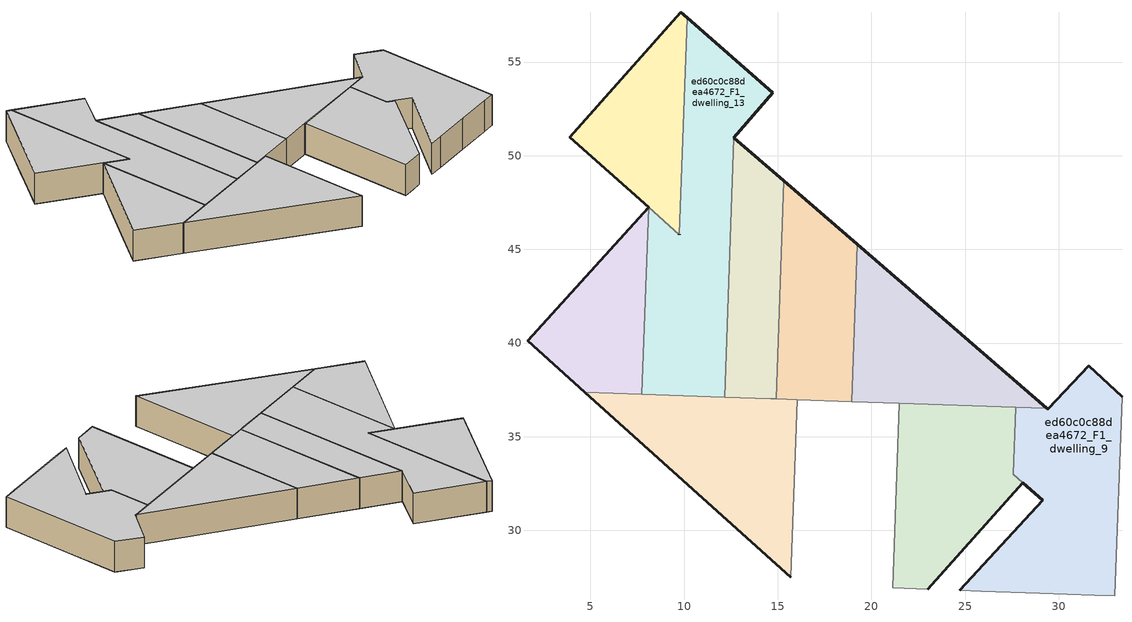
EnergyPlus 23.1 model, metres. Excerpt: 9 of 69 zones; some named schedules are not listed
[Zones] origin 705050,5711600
ed60c0c88dea4672_F1_dwelling_11
 floor to ed60c0c88dea4672_F0_dwelling_12 (EU_floor_Construction): 7.75,37.28 7.81,38.87 3.71,42.42 1.65,40.14 4.71,37.38 z3
 floor to ed60c0c88dea4672_F0_dwelling_13 (EU_floor_Construction): 7.81,38.87 7.95,42.99 5.87,44.8 3.71,42.42 z3
 floor adiabatic (EU_floor_Construction): 7.95,42.99 8.1,47.26 5.87,44.8 z3
 wall outside (EU_wall_Construction): 4.71,37.38 1.65,40.14 8.1,47.26 z3:6
 wall to ed60c0c88dea4672_F1_dwelling_13 (EU_wall_Construction): 8.1,47.26 7.75,37.28 z3:6
 wall to ed60c0c88dea4672_F1_dwelling_6 (EU_wall_Construction): 7.75,37.28 4.71,37.38 z3:6
 ceiling to ed60c0c88dea4672_F2_dwelling_11 (EU_floor_Construction): 8.1,47.26 7.75,37.28 4.71,37.38 1.65,40.14 z6
ed60c0c88dea4672_F1_dwelling_12
 floor to ed60c0c88dea4672_F0_dwelling_15 (EU_floor_Construction): 9.75,45.83 9.84,48.37 5.17,52.42 3.9,51 8.27,47.11 z3
 floor to ed60c0c88dea4672_F0_dwelling_16 (EU_floor_Construction): 9.84,48.37 9.96,51.68 6.89,54.35 5.17,52.42 z3
 floor to ed60c0c88dea4672_F0_dwelling_14 (EU_floor_Construction): 9.75,45.8 9.75,45.83 8.27,47.11 z3
 floor to ed60c0c88dea4672_F0_dwelling_17 (EU_floor_Construction): 9.96,51.68 10.16,57.37 9.83,57.66 6.89,54.35 z3
 wall outside (EU_wall_Construction): 8.1,47.26 3.9,51 9.83,57.66 10.16,57.37 z3:6; 9.75,45.79,6 9.75,45.8,3 9.75,45.79,3
 wall to ed60c0c88dea4672_F1_dwelling_13 (EU_wall_Construction): 10.16,57.37 9.75,45.8 / 9.75,45.79 8.1,47.26 z3:6
 ceiling to ed60c0c88dea4672_F2_dwelling_12 (EU_floor_Construction): 10.16,57.37 9.75,45.8 3.9,51 9.83,57.66 z6
ed60c0c88dea4672_F1_dwelling_13
 floor to ed60c0c88dea4672_F0_dwelling_13 (EU_floor_Construction): 12.16,37.12 12.24,39.28 7.95,42.99 7.81,38.87 9.72,37.21 z3
 floor to ed60c0c88dea4672_F0_dwelling_17 (EU_floor_Construction): 12.6,49.4 12.65,50.97 14.74,53.37 10.16,57.37 9.96,51.68 z3
 floor to ed60c0c88dea4672_F0_dwelling_12 (EU_floor_Construction): 9.72,37.21 7.81,38.87 7.75,37.28 z3
 floor to ed60c0c88dea4672_F0_dwelling_16 (EU_floor_Construction): 12.48,46.08 12.6,49.4 9.96,51.68 9.84,48.37 z3
 floor to ed60c0c88dea4672_F0_dwelling_14 (EU_floor_Construction): 12.24,39.28 12.39,43.54 9.75,45.83 9.75,45.79 8.1,47.26 7.95,42.99 z3
 floor to ed60c0c88dea4672_F0_dwelling_15 (EU_floor_Construction): 12.39,43.54 12.48,46.08 9.84,48.37 9.75,45.83 z3
 wall outside (EU_wall_Construction): 10.16,57.37 14.74,53.37 12.65,50.97 z3:6; 9.75,45.79,6 9.75,45.8,3 9.75,45.8,6
 wall to ed60c0c88dea4672_F1_dwelling_14 (EU_wall_Construction): 12.65,50.97 12.16,37.12 z3:6
 wall to ed60c0c88dea4672_F1_dwelling_6 (EU_wall_Construction): 12.16,37.12 7.75,37.28 z3:6
 ceiling to ed60c0c88dea4672_F2_dwelling_13 (EU_floor_Construction): 14.74,53.37 12.65,50.97 12.16,37.12 7.75,37.28 8.1,47.26 9.75,45.79 10.16,57.37 z6
ed60c0c88dea4672_F1_dwelling_14
 floor to ed60c0c88dea4672_F0_dwelling_14 (EU_floor_Construction): 14.92,37.02 15.07,41.22 12.39,43.54 12.24,39.28 14.84,37.02 z3
 floor to ed60c0c88dea4672_F0_dwelling_16 (EU_floor_Construction): 15.16,43.76 15.28,47.07 12.6,49.4 12.48,46.08 z3
 floor to ed60c0c88dea4672_F0_dwelling_13 (EU_floor_Construction): 14.84,37.02 12.24,39.28 12.16,37.12 14.62,37.03 z3
 floor to ed60c0c88dea4672_F0_dwelling_15 (EU_floor_Construction): 15.07,41.22 15.16,43.76 12.48,46.08 12.39,43.54 z3
 floor to ed60c0c88dea4672_F0_dwelling_17 (EU_floor_Construction): 15.28,47.07 15.33,48.65 12.65,50.97 12.6,49.4 z3
 wall outside (EU_wall_Construction): 12.65,50.97 15.33,48.65 z3:6
 wall to ed60c0c88dea4672_F1_dwelling_15 (EU_wall_Construction): 15.33,48.65 14.92,37.02 z3:6
 wall to ed60c0c88dea4672_F1_dwelling_6 (EU_wall_Construction): 14.92,37.02 14.62,37.03 12.16,37.12 z3:6
 ceiling to ed60c0c88dea4672_F2_dwelling_14 (EU_floor_Construction): 15.33,48.65 14.92,37.02 14.62,37.03 12.16,37.12 12.65,50.97 z6
ed60c0c88dea4672_F1_dwelling_15
 floor to ed60c0c88dea4672_F0_dwelling_16 (EU_floor_Construction): 19.06,40.37 19.18,43.69 15.28,47.07 15.16,43.76 z3
 floor to ed60c0c88dea4672_F0_dwelling_15 (EU_floor_Construction): 18.54,38.21 19.01,38.75 19.06,40.37 15.16,43.76 15.07,41.22 z3
 floor to ed60c0c88dea4672_F0_dwelling_10 (EU_floor_Construction): 18.97,37.83 19.01,38.75 18.54,38.21 z3
 floor to ed60c0c88dea4672_F0_dwelling_17 (EU_floor_Construction): 19.18,43.69 19.24,45.27 15.33,48.65 15.28,47.07 z3
 floor to ed60c0c88dea4672_F0_dwelling_9 (EU_floor_Construction): 18.94,36.88 18.97,37.83 18.54,38.21 17.43,36.93 z3
 floor to ed60c0c88dea4672_F0_dwelling_14 (EU_floor_Construction): 17.43,36.93 18.54,38.21 15.07,41.22 14.92,37.02 z3
 wall outside (EU_wall_Construction): 15.33,48.65 19.24,45.27 z3:6
 wall to ed60c0c88dea4672_F1_dwelling_16 (EU_wall_Construction): 19.24,45.27 18.94,36.88 z3:6
 wall to ed60c0c88dea4672_F1_dwelling_7 (EU_wall_Construction): 18.94,36.88 16.04,36.98 z3:6
 wall to ed60c0c88dea4672_F1_dwelling_6 (EU_wall_Construction): 16.04,36.98 14.92,37.02 z3:6
 ceiling to ed60c0c88dea4672_F2_dwelling_15 (EU_floor_Construction): 19.24,45.27 18.94,36.88 14.92,37.02 15.33,48.65 z6
ed60c0c88dea4672_F1_dwelling_16
 floor to ed60c0c88dea4672_F0_dwelling_17 (EU_floor_Construction): 21.53,41.65 22.34,42.59 19.24,45.27 19.18,43.69 z3
 floor to ed60c0c88dea4672_F0_dwelling_10 (EU_floor_Construction): 25.74,36.64 20.85,40.87 19.01,38.75 18.97,37.83 20.12,36.84 z3
 floor to ed60c0c88dea4672_F0_dwelling_11 (EU_floor_Construction): 29.36,36.51 22.34,42.59 20.85,40.87 25.74,36.64 z3
 floor to ed60c0c88dea4672_F0_dwelling_16 (EU_floor_Construction): 19.84,39.7 21.53,41.65 19.18,43.69 19.06,40.37 z3
 floor to ed60c0c88dea4672_F0_dwelling_15 (EU_floor_Construction): 19.01,38.75 19.84,39.7 19.06,40.37 z3
 floor to ed60c0c88dea4672_F0_dwelling_9 (EU_floor_Construction): 20.12,36.84 18.97,37.83 18.94,36.88 z3
 wall outside (EU_wall_Construction): 19.24,45.27 29.36,36.51 z3:6
 wall to ed60c0c88dea4672_F1_dwelling_8 (EU_wall_Construction): 27.7,36.57 21.49,36.79 z3:6
 wall to ed60c0c88dea4672_F1_dwelling_9 (EU_wall_Construction): 29.36,36.51 27.7,36.57 z3:6
 wall to ed60c0c88dea4672_F1_dwelling_7 (EU_wall_Construction): 21.49,36.79 18.94,36.88 z3:6
 ceiling to ed60c0c88dea4672_F2_dwelling_16 (EU_floor_Construction): 29.36,36.51 18.94,36.88 19.24,45.27 z6
ed60c0c88dea4672_F1_dwelling_6
 floor to ed60c0c88dea4672_F0_dwelling_7 (EU_floor_Construction): 15.71,27.51 15.88,32.38 14.51,33.57 12.09,30.76 z3
 floor to ed60c0c88dea4672_F0_dwelling_12 (EU_floor_Construction): 12.09,30.76 14.26,33.27 9.72,37.21 4.71,37.38 z3
 floor to ed60c0c88dea4672_F0_dwelling_8 (EU_floor_Construction): 15.88,32.38 15.98,35.26 14.51,33.57 z3
 floor to ed60c0c88dea4672_F0_dwelling_13 (EU_floor_Construction): 14.26,33.27 15.98,35.26 16.01,36.01 14.84,37.02 14.74,37.03 14.62,37.03 9.72,37.21 z3
 floor to ed60c0c88dea4672_F0_dwelling_14 (EU_floor_Construction): 16.01,36.01 16.04,36.98 14.84,37.02 z3
 wall outside (EU_wall_Construction): 15.71,27.51 4.71,37.38 z3:6
 wall to ed60c0c88dea4672_F1_dwelling_7 (EU_wall_Construction): 16.04,36.98 15.71,27.51 z3:6
 ceiling to ed60c0c88dea4672_F2_dwelling_6 (EU_floor_Construction): 16.04,36.98 15.71,27.51 4.71,37.38 z6
ed60c0c88dea4672_F1_dwelling_8
 floor to ed60c0c88dea4672_F0_dwelling_10 (EU_floor_Construction): 26.77,31.08 28.08,32.55 27.57,33.01 27.64,34.99 25.74,36.64 21.49,36.79 21.45,35.69 z3
 floor to ed60c0c88dea4672_F0_dwelling_9 (EU_floor_Construction): 24.76,28.82 26.77,31.08 21.45,35.69 21.31,31.81 z3
 floor to ed60c0c88dea4672_F0_dwelling_11 (EU_floor_Construction): 27.64,34.99 27.7,36.57 25.74,36.64 z3
 floor to ed60c0c88dea4672_F0_dwelling_8 (EU_floor_Construction): 23.01,26.87 24.76,28.82 21.31,31.81 21.17,27.79 22.21,26.89 z3
 floor to ed60c0c88dea4672_F0_dwelling_7 (EU_floor_Construction): 22.21,26.89 21.17,27.79 21.14,26.93 z3
 wall outside (EU_wall_Construction): 28.08,32.55 23.01,26.87 z3:6
 wall to ed60c0c88dea4672_F1_dwelling_7 (EU_wall_Construction): 23.01,26.87 21.14,26.93 21.49,36.79 z3:6
 wall to ed60c0c88dea4672_F1_dwelling_9 (EU_wall_Construction): 27.7,36.57 27.57,33.01 28.08,32.55 z3:6
 ceiling to ed60c0c88dea4672_F2_dwelling_8 (EU_floor_Construction): 27.7,36.57 27.57,33.01 28.08,32.55 23.01,26.87 21.14,26.93 21.49,36.79 z6
ed60c0c88dea4672_F1_dwelling_9
 floor to ed60c0c88dea4672_F0_dwelling_11 (EU_floor_Construction): 31.85,31.33 33.22,32.91 33.38,37.13 31.59,38.8 29.41,36.47 29.36,36.51 27.7,36.57 27.64,34.99 z3
 floor to ed60c0c88dea4672_F0_dwelling_10 (EU_floor_Construction): 28.73,27.72 31.85,31.33 27.64,34.99 27.57,33.01 27.69,32.91 28.09,32.56 29.16,31.6 26.97,29.24 z3
 floor to ed60c0c88dea4672_F0_dwelling_5 (EU_floor_Construction): 33.08,28.79 33.22,32.91 31.12,30.49 z3
 floor to ed60c0c88dea4672_F0_dwelling_4 (EU_floor_Construction): 33,26.51 33.08,28.79 31.12,30.49 28.73,27.72 26.97,29.24 26.06,28.26 27.88,26.69 z3
 floor to ed60c0c88dea4672_F0_dwelling_3 (EU_floor_Construction): 27.88,26.69 26.06,28.26 24.71,26.8 z3
 wall outside (EU_wall_Construction): 24.71,26.8 29.16,31.6 28.09,32.56 / 29.36,36.51 29.41,36.47 29.45,36.51 31.59,38.8 33.38,37.13 z3:6
 wall to ed60c0c88dea4672_F1_dwelling_10 (EU_wall_Construction): 33.38,37.13 33,26.51 z3:6
 wall to ed60c0c88dea4672_F1_dwelling_2 (EU_wall_Construction): 25.85,26.76 24.71,26.8 z3:6
 wall to ed60c0c88dea4672_F1_dwelling_3 (EU_wall_Construction): 28.98,26.65 25.85,26.76 z3:6
 wall to ed60c0c88dea4672_F1_dwelling_4 (EU_wall_Construction): 31.93,26.55 28.98,26.65 z3:6
 wall to ed60c0c88dea4672_F1_dwelling_5 (EU_wall_Construction): 33,26.51 31.93,26.55 z3:6
 ceiling to ed60c0c88dea4672_F2_dwelling_9 (EU_floor_Construction): 33.38,37.13 33,26.51 24.71,26.8 29.16,31.6 28.09,32.56 27.57,33.01 27.7,36.57 29.36,36.51 29.41,36.47 29.45,36.51 31.59,38.8 z6
[Building]
EU S2 Campaign: North Axis=0; Terrain=City; Solar Distribution=FullExterior
[Site:Location]
London: Latitude=51.5; Longitude=-0.5; Time Zone=0; Elevation=25
[SizingPeriod:WeatherFileDays]
AnnualSizingPeriod: Begin Month=1; Begin Day of Month=1; End Month=12; End Day of Month=31; Day of Week for Start Day=Monday; Use Weather File Daylight Saving Period=No; Use Weather File Rain and Snow Indicators=No
[MATERIAL]
EU_InternalMass_Material: Roughness=MediumRough; Thickness=0.1; Conductivity=1; Density=1800; Specific Heat=900; Thermal Absorptance=0.9; Solar Absorptance=0.7; Visible Absorptance=0.7
[MATERIAL:NOMASS] Roughness=MediumRough; Thermal Absorptance=0.9; Solar Absorptance=0.7; Visible Absorptance=0.7
Name | Thermal Resistance
EU_wall_NoMass | 0.635353
EU_floor_NoMass | 1.96382
[CONSTRUCTION]
EU_wall_Construction: EU_wall_NoMass
EU_floor_Construction: EU_floor_NoMass
EU_InternalMass_Construction: EU_InternalMass_Material
[ZONE] Type=1; Multiplier=1; Ceiling Height=autocalculate; Floor Area=autocalculate; Part of Total Floor Area=Yes
Name | Volume
ed60c0c88dea4672_F1_dwelling_11 | 104.973
ed60c0c88dea4672_F1_dwelling_12 | 110.538
ed60c0c88dea4672_F1_dwelling_13 | 214.989
ed60c0c88dea4672_F1_dwelling_14 | 105.617
ed60c0c88dea4672_F1_dwelling_15 | 120.866
ed60c0c88dea4672_F1_dwelling_16 | 131.399
ed60c0c88dea4672_F1_dwelling_6 | 161.067
ed60c0c88dea4672_F1_dwelling_8 | 150.617
ed60c0c88dea4672_F1_dwelling_9 | 187.389
[INTERNALMASS] Construction=EU_InternalMass_Construction
Name | Zone or ZoneList | Surface Area
ed60c0c88dea4672_F1_dwelling_6_EU_InternalMass | ed60c0c88dea4672_F1_dwelling_6 | 53.6892
ed60c0c88dea4672_F1_dwelling_8_EU_InternalMass | ed60c0c88dea4672_F1_dwelling_8 | 50.2013
ed60c0c88dea4672_F1_dwelling_9_EU_InternalMass | ed60c0c88dea4672_F1_dwelling_9 | 62.494
ed60c0c88dea4672_F1_dwelling_11_EU_InternalMass | ed60c0c88dea4672_F1_dwelling_11 | 34.9912
ed60c0c88dea4672_F1_dwelling_12_EU_InternalMass | ed60c0c88dea4672_F1_dwelling_12 | 36.8683
ed60c0c88dea4672_F1_dwelling_13_EU_InternalMass | ed60c0c88dea4672_F1_dwelling_13 | 71.6621
ed60c0c88dea4672_F1_dwelling_14_EU_InternalMass | ed60c0c88dea4672_F1_dwelling_14 | 35.2067
ed60c0c88dea4672_F1_dwelling_15_EU_InternalMass | ed60c0c88dea4672_F1_dwelling_15 | 40.2899
ed60c0c88dea4672_F1_dwelling_16_EU_InternalMass | ed60c0c88dea4672_F1_dwelling_16 | 43.8
[OTHEREQUIPMENT] Fuel Type=Electricity; Design Level Calculation Method=Watts/Area; Power per Zone Floor Area=1; Fraction Latent=0; Fraction Radiant=0; Fraction Lost=0; Carbon Dioxide Generation Rate=0; EndUse Subcategory=EU_Step8_InternalGains
Name | Zone or ZoneList or Space or SpaceList | Schedule
EU_Step8_InternalGain_ed60c0c88dea4672_F1_dwelling_6_f000 | ed60c0c88dea4672_F1_dwelling_6 | EU_Step8_GainSchedule_ed60c0c88dea4672_F1_dwelling_6_f000
EU_Step8_InternalGain_ed60c0c88dea4672_F1_dwelling_8_f000 | ed60c0c88dea4672_F1_dwelling_8 | EU_Step8_GainSchedule_ed60c0c88dea4672_F1_dwelling_8_f000
EU_Step8_InternalGain_ed60c0c88dea4672_F1_dwelling_9_f000 | ed60c0c88dea4672_F1_dwelling_9 | EU_Step8_GainSchedule_ed60c0c88dea4672_F1_dwelling_9_f000
EU_Step8_InternalGain_ed60c0c88dea4672_F1_dwelling_11_f000 | ed60c0c88dea4672_F1_dwelling_11 | EU_Step8_GainSchedule_ed60c0c88dea4672_F1_dwelling_11_f000
EU_Step8_InternalGain_ed60c0c88dea4672_F1_dwelling_12_f000 | ed60c0c88dea4672_F1_dwelling_12 | EU_Step8_GainSchedule_ed60c0c88dea4672_F1_dwelling_12_f000
EU_Step8_InternalGain_ed60c0c88dea4672_F1_dwelling_13_f000 | ed60c0c88dea4672_F1_dwelling_13 | EU_Step8_GainSchedule_ed60c0c88dea4672_F1_dwelling_13_f000
EU_Step8_InternalGain_ed60c0c88dea4672_F1_dwelling_14_f000 | ed60c0c88dea4672_F1_dwelling_14 | EU_Step8_GainSchedule_ed60c0c88dea4672_F1_dwelling_14_f000
EU_Step8_InternalGain_ed60c0c88dea4672_F1_dwelling_15_f000 | ed60c0c88dea4672_F1_dwelling_15 | EU_Step8_GainSchedule_ed60c0c88dea4672_F1_dwelling_15_f000
EU_Step8_InternalGain_ed60c0c88dea4672_F1_dwelling_16_f000 | ed60c0c88dea4672_F1_dwelling_16 | EU_Step8_GainSchedule_ed60c0c88dea4672_F1_dwelling_16_f000
[ZONEVENTILATION:DESIGNFLOWRATE] Schedule=EU_AlwaysOn; Design Flow Rate Calculation Method=AirChanges/Hour; Air Changes per Hour=0.555504; Ventilation Type=Natural; Fan Pressure Rise=0; Fan Total Efficiency=1; Constant Term Coefficient=1; Temperature Term Coefficient=0; Velocity Term Coefficient=0; Velocity Squared Term Coefficient=0; Minimum Indoor Temperature=-100; Maximum Indoor Temperature=100; Delta Temperature=-100; Minimum Outdoor Temperature=-100; Maximum Outdoor Temperature=100; Maximum Wind Speed=40
Name | Zone or ZoneList or Space or SpaceList
EU_ConstantAir_ed60c0c88dea4672_F1_dwelling_6 | ed60c0c88dea4672_F1_dwelling_6
EU_ConstantAir_ed60c0c88dea4672_F1_dwelling_8 | ed60c0c88dea4672_F1_dwelling_8
EU_ConstantAir_ed60c0c88dea4672_F1_dwelling_9 | ed60c0c88dea4672_F1_dwelling_9
EU_ConstantAir_ed60c0c88dea4672_F1_dwelling_11 | ed60c0c88dea4672_F1_dwelling_11
EU_ConstantAir_ed60c0c88dea4672_F1_dwelling_12 | ed60c0c88dea4672_F1_dwelling_12
EU_ConstantAir_ed60c0c88dea4672_F1_dwelling_13 | ed60c0c88dea4672_F1_dwelling_13
EU_ConstantAir_ed60c0c88dea4672_F1_dwelling_14 | ed60c0c88dea4672_F1_dwelling_14
EU_ConstantAir_ed60c0c88dea4672_F1_dwelling_15 | ed60c0c88dea4672_F1_dwelling_15
EU_ConstantAir_ed60c0c88dea4672_F1_dwelling_16 | ed60c0c88dea4672_F1_dwelling_16
[HVACTEMPLATE:ZONE:IDEALLOADSAIRSYSTEM] System Availability Schedule=EU_AlwaysOn; Maximum Heating Supply Air Temperature=50; Minimum Cooling Supply Air Temperature=13; Maximum Heating Supply Air Humidity Ratio=0.0156; Minimum Cooling Supply Air Humidity Ratio=0.0077; Heating Limit=NoLimit; Cooling Limit=NoLimit; Heating Availability Schedule=EU_AlwaysOn; Cooling Availability Schedule=EU_CoolingOff; Dehumidification Control Type=ConstantSensibleHeatRatio; Cooling Sensible Heat Ratio=0.7; Dehumidification Setpoint=60; Humidification Control Type=None; Humidification Setpoint=30; Outdoor Air Method=None; Outdoor Air Flow Rate per Person=0.00944; Outdoor Air Flow Rate per Zone Floor Area=0; Outdoor Air Flow Rate per Zone=0; Demand Controlled Ventilation Type=None; Outdoor Air Economizer Type=NoEconomizer; Heat Recovery Type=None; Sensible Heat Recovery Effectiveness=0.7; Latent Heat Recovery Effectiveness=0.65
Name | Template Thermostat
ed60c0c88dea4672_F1_dwelling_6 | EU_HeatOnly_ed60c0c88dea4672_F1_dwelling_6
ed60c0c88dea4672_F1_dwelling_8 | EU_HeatOnly_ed60c0c88dea4672_F1_dwelling_8
ed60c0c88dea4672_F1_dwelling_9 | EU_HeatOnly_ed60c0c88dea4672_F1_dwelling_9
ed60c0c88dea4672_F1_dwelling_11 | EU_HeatOnly_ed60c0c88dea4672_F1_dwelling_11
ed60c0c88dea4672_F1_dwelling_12 | EU_HeatOnly_ed60c0c88dea4672_F1_dwelling_12
ed60c0c88dea4672_F1_dwelling_13 | EU_HeatOnly_ed60c0c88dea4672_F1_dwelling_13
ed60c0c88dea4672_F1_dwelling_14 | EU_HeatOnly_ed60c0c88dea4672_F1_dwelling_14
ed60c0c88dea4672_F1_dwelling_15 | EU_HeatOnly_ed60c0c88dea4672_F1_dwelling_15
ed60c0c88dea4672_F1_dwelling_16 | EU_HeatOnly_ed60c0c88dea4672_F1_dwelling_16
[SIZING:ZONE] Zone Cooling Design Supply Air Temperature Input Method=SupplyAirTemperature; Zone Cooling Design Supply Air Temperature=13; Zone Heating Design Supply Air Temperature Input Method=SupplyAirTemperature; Zone Heating Design Supply Air Temperature=50; Zone Cooling Design Supply Air Humidity Ratio=0.008; Zone Heating Design Supply Air Humidity Ratio=0.008; Cooling Design Air Flow Method=DesignDay; Cooling Design Air Flow Rate=0; Cooling Minimum Air Flow per Zone Floor Area=0.000762; Cooling Minimum Air Flow=0; Cooling Minimum Air Flow Fraction=0.2; Heating Design Air Flow Method=DesignDay; Heating Design Air Flow Rate=0; Heating Maximum Air Flow per Zone Floor Area=0.002032; Heating Maximum Air Flow=0.141576; Heating Maximum Air Flow Fraction=0.3; Account for Dedicated Outdoor Air System=No; Dedicated Outdoor Air System Control Strategy=NeutralSupplyAir; Dedicated Outdoor Air Low Setpoint Temperature for Design=autosize; Dedicated Outdoor Air High Setpoint Temperature for Design=autosize; Zone Load Sizing Method=Sensible Load Only No Latent Load; Zone Latent Cooling Design Supply Air Humidity Ratio Input Method=HumidityRatioDifference; Zone Cooling Design Supply Air Humidity Ratio Difference=0.005; Zone Latent Heating Design Supply Air Humidity Ratio Input Method=HumidityRatioDifference; Zone Humidification Design Supply Air Humidity Ratio Difference=0.005
ed60c0c88dea4672_F1_dwelling_6; ed60c0c88dea4672_F1_dwelling_8; ed60c0c88dea4672_F1_dwelling_9; ed60c0c88dea4672_F1_dwelling_11; ed60c0c88dea4672_F1_dwelling_12; ed60c0c88dea4672_F1_dwelling_13; ed60c0c88dea4672_F1_dwelling_14; ed60c0c88dea4672_F1_dwelling_15; ed60c0c88dea4672_F1_dwelling_16
[SCHEDULE:CONSTANT]
EU_AlwaysOn: Hourly Value=1
[SCHEDULE:FILE] Column Number=1; Rows to Skip at Top=0; Number of Hours of Data=8760; Column Separator=Comma; Interpolate to Timestep=No; Minutes per Item=60; Adjust Schedule for Daylight Savings=Yes
Name | File
EU_Step8_GainSchedule_ed60c0c88dea4672_F1_dwelling_6_f000 | ../../schedules/ed60c0c88dea4672/ed60c0c88dea4672_F1_dwelling_6_f000_gain.csv
EU_Step8_GainSchedule_ed60c0c88dea4672_F1_dwelling_8_f000 | ../../schedules/ed60c0c88dea4672/ed60c0c88dea4672_F1_dwelling_8_f000_gain.csv
EU_Step8_GainSchedule_ed60c0c88dea4672_F1_dwelling_9_f000 | ../../schedules/ed60c0c88dea4672/ed60c0c88dea4672_F1_dwelling_9_f000_gain.csv
EU_Step8_GainSchedule_ed60c0c88dea4672_F1_dwelling_11_f000 | ../../schedules/ed60c0c88dea4672/ed60c0c88dea4672_F1_dwelling_11_f000_gain.csv
EU_Step8_GainSchedule_ed60c0c88dea4672_F1_dwelling_12_f000 | ../../schedules/ed60c0c88dea4672/ed60c0c88dea4672_F1_dwelling_12_f000_gain.csv
EU_Step8_GainSchedule_ed60c0c88dea4672_F1_dwelling_13_f000 | ../../schedules/ed60c0c88dea4672/ed60c0c88dea4672_F1_dwelling_13_f000_gain.csv
EU_Step8_GainSchedule_ed60c0c88dea4672_F1_dwelling_14_f000 | ../../schedules/ed60c0c88dea4672/ed60c0c88dea4672_F1_dwelling_14_f000_gain.csv
EU_Step8_GainSchedule_ed60c0c88dea4672_F1_dwelling_15_f000 | ../../schedules/ed60c0c88dea4672/ed60c0c88dea4672_F1_dwelling_15_f000_gain.csv
EU_Step8_GainSchedule_ed60c0c88dea4672_F1_dwelling_16_f000 | ../../schedules/ed60c0c88dea4672/ed60c0c88dea4672_F1_dwelling_16_f000_gain.csv
